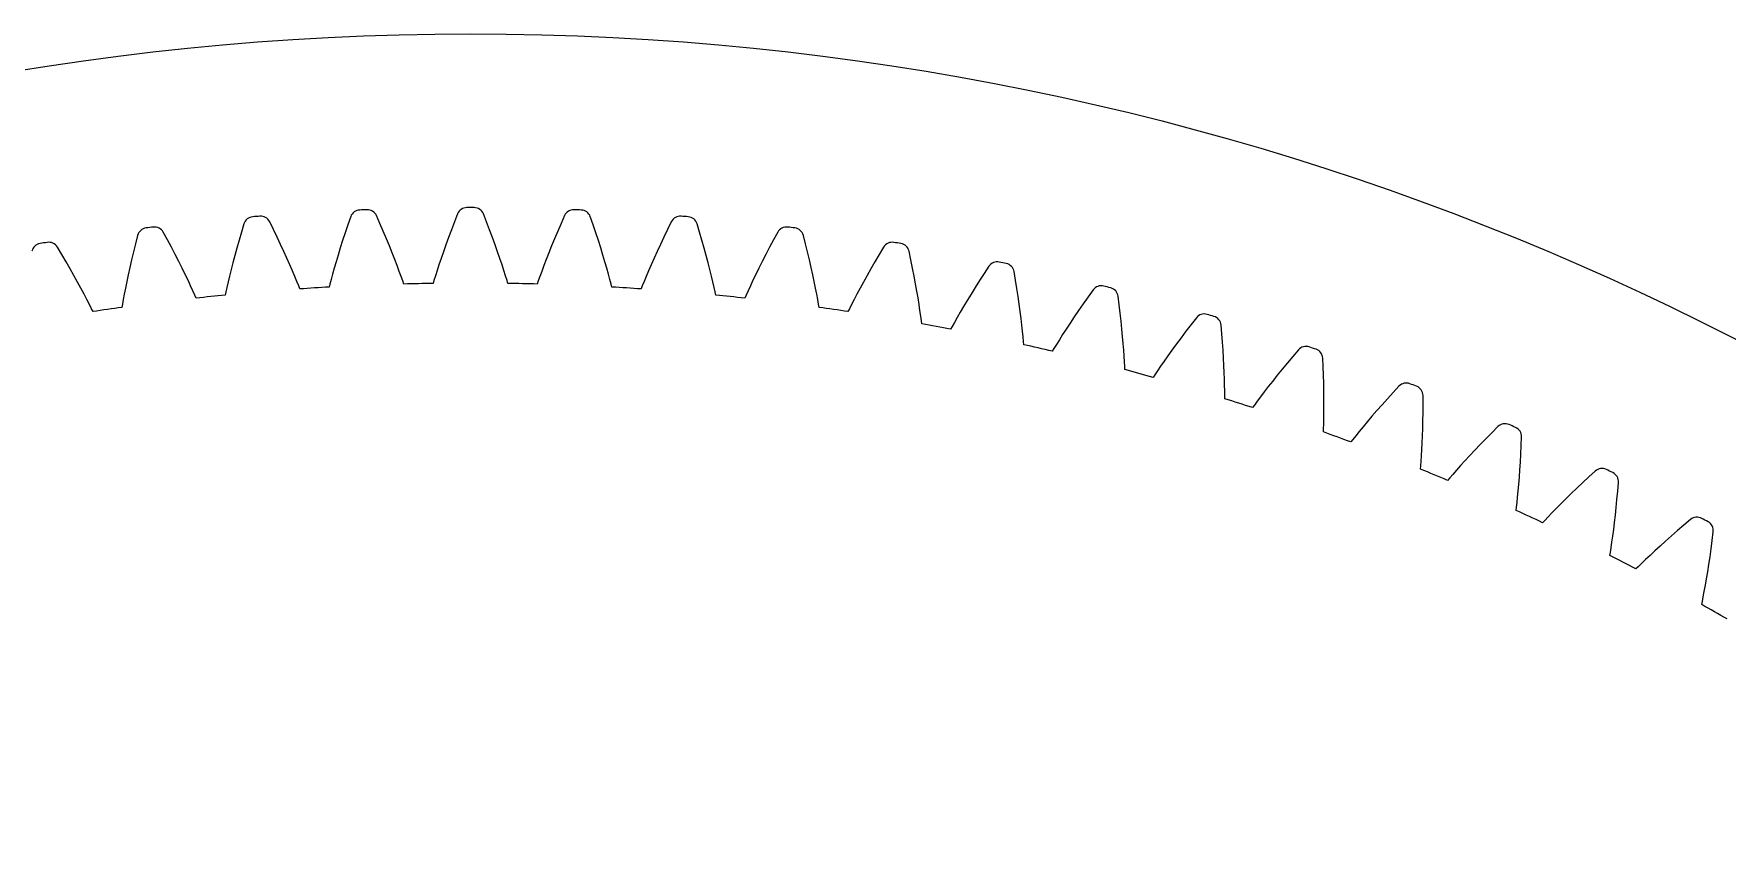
# Model space of a CAD drawing. Header units: millimetres. Extents: x -82 to 82, y -82 to 82.
# Drawn here: x -13 to 37.4, y 58.2 to 82.4 of the extents above; entities that cross this region are included whole.
import ezdxf

# ---------------------------------------------------------------- set-up
doc = ezdxf.new("R2010")
doc.units = ezdxf.units.MM

msp = doc.modelspace()

# ---------------------------------------------------------------- linework, layer by layer
at = {"layer": 'fixed_ring'}
for p, q in [((-6.747103, 76.768211), (-6.821227, 76.520166)), ((-5.866611, 76.599267), (-5.980551, 76.831729)), ((-3.653206, 76.736686), (-3.733354, 76.499127)), ((-3.568895, 76.981456), (-3.653206, 76.736686)), ((-2.696137, 76.776271), (-2.800373, 77.013243)), ((-2.596645, 76.546141), (-2.696137, 76.776271)), ((-0.478944, 76.822103), (-0.56884, 76.588059)), ((-0.38459, 77.06318), (-0.478944, 76.822103)), ((0.478944, 76.822103), (0.38459, 77.06318)), ((0.56884, 76.588059), (0.478944, 76.822103)), ((2.696137, 76.776271), (2.596645, 76.546141)), ((2.800373, 77.013243), (2.696137, 76.776271)), ((3.653206, 76.736686), (3.568895, 76.981456)), ((3.733354, 76.499127), (3.653206, 76.736686)), ((5.980551, 76.831729), (5.866611, 76.599267)), ((6.821227, 76.520166), (6.747103, 76.768211)), ((-9.977594, 76.172912), (-10.03785, 75.929546)), ((-9.913784, 76.423809), (-9.977594, 76.172912)), ((-9.027062, 76.291396), (-9.150511, 76.518951)), ((-8.908907, 76.070268), (-9.027062, 76.291396)), ((-6.891489, 76.279497), (-6.957173, 76.046836)), ((-6.821227, 76.520166), (-6.891489, 76.279497)), ((-5.757694, 76.373446), (-5.866611, 76.599267)), ((-5.654612, 76.154769), (-5.757694, 76.373446)), ((-3.808596, 76.269378), (-3.878917, 76.048121)), ((-3.733354, 76.499127), (-3.808596, 76.269378)), ((-2.502687, 76.323391), (-2.596645, 76.546141)), ((-2.414335, 76.108696), (-2.502687, 76.323391)), ((-0.653513, 76.361616), (-0.732917, 76.143453)), ((-0.56884, 76.588059), (-0.653513, 76.361616)), ((0.653513, 76.361616), (0.56884, 76.588059)), ((0.732917, 76.143453), (0.653513, 76.361616)), ((2.502687, 76.323391), (2.414335, 76.108696)), ((2.596645, 76.546141), (2.502687, 76.323391)), ((3.808596, 76.269378), (3.733354, 76.499127)), ((3.878917, 76.048121), (3.808596, 76.269378)), ((5.757694, 76.373446), (5.654612, 76.154769)), ((5.866611, 76.599267), (5.757694, 76.373446)), ((6.891489, 76.279497), (6.821227, 76.520166)), ((6.957173, 76.046836), (6.891489, 76.279497)), ((9.027062, 76.291396), (8.908907, 76.070268)), ((9.150511, 76.518951), (9.027062, 76.291396)), ((9.977594, 76.172912), (9.913784, 76.423809)), ((10.03785, 75.929546), (9.977594, 76.172912)), ((-12.172091, 75.853181), (-12.304838, 76.07544)), ((-12.044898, 75.637125), (-12.172091, 75.853181)), ((-10.093863, 75.694368), (-10.145673, 75.468059)), ((-10.03785, 75.929546), (-10.093863, 75.694368)), ((-8.796875, 75.856038), (-8.908907, 76.070268)), ((-8.691095, 75.649372), (-8.796875, 75.856038)), ((-7.01829, 75.822861), (-7.074834, 75.608415)), ((-6.957173, 76.046836), (-7.01829, 75.822861)), ((-5.557463, 75.943909), (-5.654612, 76.154769)), ((-5.466394, 75.741694), (-5.557463, 75.943909)), ((-5.381623, 75.549177), (-5.466394, 75.741694)), ((-3.944274, 75.836194), (-4.004581, 75.63467)), ((-3.878917, 76.048121), (-3.944274, 75.836194)), ((-2.331701, 75.902891), (-2.414335, 76.108696)), ((-2.254958, 75.707035), (-2.331701, 75.902891)), ((-2.184382, 75.52254), (-2.254958, 75.707035)), ((-0.875559, 75.735549), (-0.938451, 75.548295)), ((-0.806976, 75.934409), (-0.875559, 75.735549)), ((-0.732917, 76.143453), (-0.806976, 75.934409)), ((0.806976, 75.934409), (0.732917, 76.143453)), ((0.875559, 75.735549), (0.806976, 75.934409)), ((0.938451, 75.548295), (0.875559, 75.735549)), ((2.254958, 75.707035), (2.184382, 75.52254)), ((2.331701, 75.902891), (2.254958, 75.707035)), ((2.414335, 76.108696), (2.331701, 75.902891)), ((3.944274, 75.836194), (3.878917, 76.048121)), ((4.004581, 75.63467), (3.944274, 75.836194)), ((5.466394, 75.741694), (5.381623, 75.549177)), ((5.557463, 75.943909), (5.466394, 75.741694)), ((5.654612, 76.154769), (5.557463, 75.943909)), ((7.01829, 75.822861), (6.957173, 76.046836)), ((7.074834, 75.608415), (7.01829, 75.822861)), ((8.796875, 75.856038), (8.691095, 75.649372)), ((8.908907, 76.070268), (8.796875, 75.856038)), ((10.093863, 75.694368), (10.03785, 75.929546)), ((10.145673, 75.468059), (10.093863, 75.694368)), ((12.172091, 75.853181), (12.044898, 75.637125)), ((12.304838, 76.07544), (12.172091, 75.853181)), ((13.116914, 75.695518), (13.063527, 75.948837)), ((13.167062, 75.449869), (13.116914, 75.695518)), ((-11.924109, 75.427708), (-12.044898, 75.637125)), ((-11.809879, 75.22559), (-11.924109, 75.427708)), ((-11.702423, 75.031586), (-11.809879, 75.22559)), ((-10.193306, 75.25146), (-10.236765, 75.045644)), ((-10.145673, 75.468059), (-10.193306, 75.25146)), ((-8.591748, 75.451093), (-8.691095, 75.649372)), ((-8.499094, 75.262244), (-8.591748, 75.451093)), ((-8.413523, 75.084207), (-8.499094, 75.262244)), ((-7.173975, 75.212763), (-7.216275, 75.035026)), ((-7.126761, 75.404571), (-7.173975, 75.212763)), ((-7.074834, 75.608415), (-7.126761, 75.404571)), ((-5.303483, 75.367756), (-5.381623, 75.549177)), ((-5.232505, 75.199406), (-5.303483, 75.367756)), ((-5.16962, 75.0472), (-5.232505, 75.199406)), ((-4.10929, 75.26914), (-4.152865, 75.110325)), ((-4.059681, 75.444977), (-4.10929, 75.26914)), ((-4.004581, 75.63467), (-4.059681, 75.444977)), ((-2.120422, 75.3514), (-2.184382, 75.52254)), ((-2.063881, 75.196726), (-2.120422, 75.3514)), ((-2.016445, 75.064317), (-2.063881, 75.196726)), ((-1.045385, 75.21778), (-1.087309, 75.083524)), ((-0.995284, 75.374658), (-1.045385, 75.21778)), ((-0.938451, 75.548295), (-0.995284, 75.374658)), ((0.995284, 75.374658), (0.938451, 75.548295)), ((1.045385, 75.21778), (0.995284, 75.374658)), ((1.087309, 75.083524), (1.045385, 75.21778)), ((2.063881, 75.196726), (2.016445, 75.064317)), ((2.120422, 75.3514), (2.063881, 75.196726)), ((2.184382, 75.52254), (2.120422, 75.3514)), ((4.059681, 75.444977), (4.004581, 75.63467)), ((4.10929, 75.26914), (4.059681, 75.444977)), ((4.152865, 75.110325), (4.10929, 75.26914)), ((5.232505, 75.199406), (5.16962, 75.0472)), ((5.303483, 75.367756), (5.232505, 75.199406)), ((5.381623, 75.549177), (5.303483, 75.367756)), ((7.126761, 75.404571), (7.074834, 75.608415)), ((7.173975, 75.212763), (7.126761, 75.404571)), ((7.216275, 75.035026), (7.173975, 75.212763)), ((8.499094, 75.262244), (8.413523, 75.084207)), ((8.591748, 75.451093), (8.499094, 75.262244)), ((8.691095, 75.649372), (8.591748, 75.451093)), ((10.193306, 75.25146), (10.145673, 75.468059)), ((10.236765, 75.045644), (10.193306, 75.25146)), ((11.809879, 75.22559), (11.702423, 75.031586)), ((11.924109, 75.427708), (11.809879, 75.22559)), ((12.044898, 75.637125), (11.924109, 75.427708)), ((13.213308, 75.212578), (13.167062, 75.449869)), ((13.255722, 74.984322), (13.213308, 75.212578)), ((15.296324, 75.285373), (15.160311, 75.074758)), ((15.438142, 75.501956), (15.296324, 75.285373)), ((16.233825, 75.0888), (16.190951, 75.344109)), ((-11.602044, 74.846727), (-11.702423, 75.031586)), ((-11.509189, 74.672379), (-11.602044, 74.846727)), ((-11.424551, 74.510465), (-11.509189, 74.672379)), ((-10.310931, 74.672715), (-10.341243, 74.510845)), ((-10.276012, 74.852049), (-10.310931, 74.672715)), ((-10.236765, 75.045644), (-10.276012, 74.852049)), ((-8.335649, 74.918934), (-8.413523, 75.084207)), ((-8.266528, 74.769458), (-8.335649, 74.918934)), ((-8.20832, 74.641418), (-8.266528, 74.769458)), ((-7.283943, 74.737286), (-7.304425, 74.643455)), ((-7.25325, 74.874546), (-7.283943, 74.737286)), ((-7.216275, 75.035026), (-7.25325, 74.874546)), ((-5.116753, 74.916865), (-5.16962, 75.0472)), ((-5.081107, 74.827684), (-5.116753, 74.916865)), ((-4.189205, 74.974451), (-4.213546, 74.881547)), ((-4.152865, 75.110325), (-4.189205, 74.974451)), ((-1.984515, 74.97374), (-2.016445, 75.064317)), ((-1.087309, 75.083524), (-1.115469, 74.991704)), ((1.115469, 74.991704), (1.087309, 75.083524)), ((2.016445, 75.064317), (1.984515, 74.97374)), ((4.189205, 74.974451), (4.152865, 75.110325)), ((4.213546, 74.881547), (4.189205, 74.974451)), ((5.116753, 74.916865), (5.081107, 74.827684)), ((5.16962, 75.0472), (5.116753, 74.916865)), ((7.25325, 74.874546), (7.216275, 75.035026)), ((7.283943, 74.737286), (7.25325, 74.874546)), ((7.304425, 74.643455), (7.283943, 74.737286)), ((8.266528, 74.769458), (8.20832, 74.641418)), ((8.335649, 74.918934), (8.266528, 74.769458)), ((8.413523, 75.084207), (8.335649, 74.918934)), ((10.276012, 74.852049), (10.236765, 75.045644)), ((10.310931, 74.672715), (10.276012, 74.852049)), ((10.341243, 74.510845), (10.310931, 74.672715)), ((11.509189, 74.672379), (11.424551, 74.510465)), ((11.602044, 74.846727), (11.509189, 74.672379)), ((11.702423, 75.031586), (11.602044, 74.846727)), ((13.294363, 74.765938), (13.255722, 74.984322)), ((13.329279, 74.558503), (13.294363, 74.765938)), ((14.908486, 74.673286), (14.793105, 74.483889)), ((15.030971, 74.870511), (14.908486, 74.673286)), ((15.160311, 75.074758), (15.030971, 74.870511)), ((16.273778, 74.841289), (16.233825, 75.0888)), ((16.310179, 74.602289), (16.273778, 74.841289)), ((18.545071, 74.799479), (18.394423, 74.588941)), ((-11.349312, 74.363972), (-11.424551, 74.510465)), ((-11.285863, 74.238448), (-11.349312, 74.363972)), ((-11.242974, 74.152515), (-11.285863, 74.238448)), ((-10.366238, 74.372434), (-10.382824, 74.277836)), ((-10.341243, 74.510845), (-10.366238, 74.372434)), ((-8.169019, 74.553787), (-8.20832, 74.641418)), ((8.20832, 74.641418), (8.169019, 74.553787)), ((10.366238, 74.372434), (10.341243, 74.510845)), ((10.382824, 74.277836), (10.366238, 74.372434)), ((11.285863, 74.238448), (11.242974, 74.152515)), ((11.349312, 74.363972), (11.285863, 74.238448)), ((11.424551, 74.510465), (11.349312, 74.363972)), ((13.360493, 74.363451), (13.329279, 74.558503)), ((13.387971, 74.182828), (13.360493, 74.363451)), ((13.411567, 74.019843), (13.387971, 74.182828)), ((14.685172, 74.303336), (14.585191, 74.132974)), ((14.793105, 74.483889), (14.685172, 74.303336)), ((16.343123, 74.372475), (16.310179, 74.602289)), ((16.372707, 74.152681), (16.343123, 74.372475)), ((16.399021, 73.94398), (16.372707, 74.152681)), ((18.112153, 74.185399), (17.981623, 73.993404)), ((18.249823, 74.384127), (18.112153, 74.185399)), ((18.394423, 74.588941), (18.249823, 74.384127)), ((19.323, 74.353793), (19.290714, 74.610656)), ((19.352691, 74.104843), (19.323, 74.353793)), ((13.430821, 73.880517), (13.411567, 74.019843)), ((13.443484, 73.785315), (13.430821, 73.880517)), ((14.344124, 73.708642), (14.29772, 73.624556)), ((14.412706, 73.831437), (14.344124, 73.708642)), ((14.493935, 73.974696), (14.412706, 73.831437)), ((14.585191, 74.132974), (14.493935, 73.974696)), ((16.422147, 73.747805), (16.399021, 73.94398)), ((16.442138, 73.5662), (16.422147, 73.747805)), ((17.858513, 73.808937), (17.743211, 73.632999)), ((17.981623, 73.993404), (17.858513, 73.808937)), ((19.379184, 73.864543), (19.352691, 74.104843)), ((19.402603, 73.633563), (19.379184, 73.864543)), ((19.423078, 73.412735), (19.402603, 73.633563)), ((21.461096, 73.765075), (21.308155, 73.566411)), ((21.620315, 73.969207), (21.461096, 73.765075)), ((22.379162, 73.491755), (22.357518, 73.749732)), ((16.458979, 73.402379), (16.442138, 73.5662)), ((16.472458, 73.262377), (16.458979, 73.402379)), ((16.481176, 73.166733), (16.472458, 73.262377)), ((17.451477, 73.172763), (17.377878, 73.052907)), ((17.538556, 73.312542), (17.451477, 73.172763)), ((17.636275, 73.466913), (17.538556, 73.312542)), ((17.743211, 73.632999), (17.636275, 73.466913)), ((19.440745, 73.203124), (19.423078, 73.412735)), ((19.455745, 73.006161), (19.440745, 73.203124)), ((21.024038, 73.187106), (20.89341, 73.007884)), ((21.162391, 73.373542), (21.024038, 73.187106)), ((21.308155, 73.566411), (21.162391, 73.373542)), ((22.39854, 73.24179), (22.379162, 73.491755)), ((22.41508, 73.0006), (22.39854, 73.24179)), ((17.377878, 73.052907), (17.32804, 72.97081)), ((19.468214, 72.823886), (19.455745, 73.006161)), ((19.47827, 72.659509), (19.468214, 72.823886)), ((19.485953, 72.519069), (19.47827, 72.659509)), ((20.657228, 72.675336), (20.553213, 72.525135)), ((20.770936, 72.836861), (20.657228, 72.675336)), ((20.89341, 73.007884), (20.770936, 72.836861)), ((22.428933, 72.76885), (22.41508, 73.0006)), ((22.440265, 72.547365), (22.428933, 72.76885)), ((24.491103, 72.815182), (24.330083, 72.623009)), ((24.658622, 73.012561), (24.491103, 72.815182)), ((25.397089, 72.504157), (25.386125, 72.762808)), ((19.490711, 72.423147), (19.485953, 72.519069)), ((20.381943, 72.272361), (20.328754, 72.192394)), ((20.460431, 72.389074), (20.381943, 72.272361)), ((20.553213, 72.525135), (20.460431, 72.389074)), ((22.449256, 72.337203), (22.440265, 72.547365)), ((22.456103, 72.139788), (22.449256, 72.337203)), ((22.461028, 71.957154), (22.456103, 72.139788)), ((24.030533, 72.255769), (23.89261, 72.082098)), ((24.176473, 72.436328), (24.030533, 72.255769)), ((24.330083, 72.623009), (24.176473, 72.436328)), ((25.406121, 72.253604), (25.397089, 72.504157)), ((25.41268, 72.011938), (25.406121, 72.253604)), ((22.464283, 71.792501), (22.461028, 71.957154)), ((22.466156, 71.651864), (22.464283, 71.792501)), ((22.466946, 71.555827), (22.466156, 71.651864)), ((23.642888, 71.759595), (23.532755, 71.61382)), ((23.763174, 71.916282), (23.642888, 71.759595)), ((23.89261, 72.082098), (23.763174, 71.916282)), ((25.416945, 71.779813), (25.41268, 72.011938)), ((25.419114, 71.558048), (25.416945, 71.779813)), ((27.479267, 71.740886), (27.310443, 71.555531)), ((27.6548, 71.931173), (27.479267, 71.740886)), ((28.371627, 71.392687), (28.371361, 71.65157)), ((23.351185, 71.36834), (23.294737, 71.290639)), ((23.43443, 71.481709), (23.351185, 71.36834)), ((23.532755, 71.61382), (23.43443, 71.481709)), ((25.415469, 70.967483), (25.418095, 71.150166)), ((25.418095, 71.150166), (25.419412, 71.347695)), ((25.419412, 71.347695), (25.419114, 71.558048)), ((26.995973, 71.200984), (26.850991, 71.033161)), ((27.149249, 71.375358), (26.995973, 71.200984)), ((27.310443, 71.555531), (27.149249, 71.375358)), ((28.366863, 70.900244), (28.370296, 71.141975)), ((28.370296, 71.141975), (28.371627, 71.392687)), ((25.404796, 70.566255), (25.407976, 70.662243)), ((25.407976, 70.662243), (25.411917, 70.802837)), ((25.411917, 70.802837), (25.415469, 70.967483)), ((26.588155, 70.721253), (26.472091, 70.580154)), ((26.714813, 70.872835), (26.588155, 70.721253)), ((26.850991, 71.033161), (26.714813, 70.872835)), ((28.354534, 70.446476), (28.361531, 70.668141)), ((28.361531, 70.668141), (28.366863, 70.900244)), ((30.60373, 70.726893), (30.420483, 70.544022)), ((26.280532, 70.342387), (26.220922, 70.267085)), ((26.368391, 70.452219), (26.280532, 70.342387)), ((26.472091, 70.580154), (26.368391, 70.452219)), ((28.33666, 70.038984), (28.346139, 70.23629)), ((28.346139, 70.23629), (28.354534, 70.446476)), ((30.075642, 70.192444), (29.915291, 70.024553)), ((30.244144, 70.365802), (30.075642, 70.192444)), ((30.420483, 70.544022), (30.244144, 70.365802)), ((31.286001, 69.908801), (31.297691, 70.159243)), ((31.297691, 70.159243), (31.308124, 70.417917)), ((28.306387, 69.551896), (28.316134, 69.692208)), ((28.316134, 69.692208), (28.326487, 69.856566)), ((28.326487, 69.856566), (28.33666, 70.038984)), ((29.62081, 69.708304), (29.487996, 69.562085)), ((29.763497, 69.862865), (29.62081, 69.708304)), ((29.915291, 70.024553), (29.763497, 69.862865)), ((31.257663, 69.435734), (31.272581, 69.667418)), ((31.272581, 69.667418), (31.286001, 69.908801)), ((28.299243, 69.456122), (28.306387, 69.551896)), ((29.16498, 69.196255), (29.102308, 69.123481)), ((29.257302, 69.302363), (29.16498, 69.196255)), ((29.366201, 69.425903), (29.257302, 69.302363)), ((29.487996, 69.562085), (29.366201, 69.425903)), ((31.224437, 69.004888), (31.241512, 69.214548)), ((31.241512, 69.214548), (31.257663, 69.435734)), ((33.309727, 69.226635), (33.126173, 69.055854)), ((33.500374, 69.401777), (33.309727, 69.226635)), ((31.171974, 68.46251), (31.18911, 68.626301)), ((31.18911, 68.626301), (31.206813, 68.808142)), ((31.206813, 68.808142), (31.224437, 69.004888)), ((32.783499, 68.728487), (32.625153, 68.573209)), ((32.950651, 68.889608), (32.783499, 68.728487)), ((33.126173, 69.055854), (32.950651, 68.889608)), ((34.148255, 68.556189), (34.170284, 68.805934)), ((34.170284, 68.805934), (34.191398, 69.063956)), ((31.145341, 68.227324), (31.156436, 68.322721)), ((31.156436, 68.322721), (31.171974, 68.46251)), ((32.210139, 68.153039), (32.096228, 68.034105)), ((32.337458, 68.284072), (32.210139, 68.153039)), ((32.4762, 68.424677), (32.337458, 68.284072)), ((32.625153, 68.573209), (32.4762, 68.424677)), ((34.100391, 68.084697), (34.124871, 68.315567)), ((34.124871, 68.315567), (34.148255, 68.556189)), ((31.999599, 67.931903), (31.933974, 67.861781)), ((32.096228, 68.034105), (31.999599, 67.931903)), ((34.02365, 67.459743), (34.049389, 67.655592)), ((34.049389, 67.655592), (34.075113, 67.864367)), ((34.075113, 67.864367), (34.100391, 68.084697)), ((35.951607, 67.627925), (35.769365, 67.469074)), ((36.142061, 67.790975), (35.951607, 67.627925)), ((36.339783, 67.958089), (36.142061, 67.790975)), ((36.984498, 67.335071), (37.016256, 67.592)), ((33.953256, 66.976818), (33.974557, 67.115846)), ((33.974557, 67.115846), (33.998447, 67.278788)), ((33.998447, 67.278788), (34.02365, 67.459743)), ((35.43107, 67.166397), (35.276106, 67.024148)), ((35.595697, 67.314999), (35.43107, 67.166397)), ((35.769365, 67.469074), (35.595697, 67.314999)), ((36.918859, 66.846999), (36.952167, 67.086449)), ((36.952167, 67.086449), (36.984498, 67.335071)), ((33.938228, 66.881961), (33.953256, 66.976818)), ((34.880317, 66.649612), (34.779548, 66.55149)), ((34.999046, 66.763737), (34.880317, 66.649612)), ((35.131671, 66.889396), (34.999046, 66.763737)), ((35.276106, 67.024148), (35.131671, 66.889396)), ((36.850498, 66.398241), (36.884859, 66.617339)), ((36.884859, 66.617339), (36.918859, 66.846999)), ((34.779548, 66.55149), (34.711081, 66.48414)), ((36.782357, 65.996089), (36.816169, 66.190707)), ((36.816169, 66.190707), (36.850498, 66.398241)), ((36.692067, 65.516487), (36.719095, 65.654515)), ((36.719095, 65.654515), (36.749699, 65.816331)), ((36.749699, 65.816331), (36.782357, 65.996089)), ((36.673132, 65.422331), (36.692067, 65.516487))]:
    msp.add_line(p, q, dxfattribs=at)
for centre, radius, start, end in [((-3.286651, 76.879779), 0.3, 92.447934, 160.188633), ((0, 0), 77.25, 92.288908, 92.447934), ((-3.073256, 76.888605), 0.3, 24.548209, 92.288908), ((-0.106789, 76.949926), 0.3, 90.079513, 157.820212), ((0, 0), 77.25, 89.920487, 90.079513), ((0.106789, 76.949926), 0.3, 22.179788, 89.920487), ((3.073256, 76.888605), 0.3, 87.711092, 155.451791), ((0, 0), 77.25, 87.552066, 87.711092), ((3.286651, 76.879779), 0.3, 19.811367, 87.552066), ((0, 0), 77.25, 97.02575, 97.184776), ((-9.41217, 76.372204), 0.3, 29.285051, 97.02575), ((-6.460899, 76.678284), 0.3, 94.816355, 162.557054), ((0, 0), 77.25, 94.657329, 94.816355), ((-6.248051, 76.695921), 0.3, 26.91663, 94.657329), ((6.248051, 76.695921), 0.3, 85.342671, 153.08337), ((0, 0), 77.25, 85.183645, 85.342671), ((6.460899, 76.678284), 0.3, 17.442946, 85.183645), ((9.41217, 76.372204), 0.3, 82.97425, 150.714949), ((0, 0), 77.25, 82.815224, 82.97425), ((-12.770874, 75.882852), 0.3, 99.553197, 167.293896), ((0, 0), 77.25, 99.394171, 99.553197), ((-12.560209, 75.918006), 0.3, 31.653472, 99.394171), ((-9.624107, 76.345786), 0.3, 97.184776, 164.925475), ((9.624107, 76.345786), 0.3, 15.074525, 82.815224), ((12.560209, 75.918006), 0.3, 80.605829, 148.346528), ((0, 0), 77.25, 80.446803, 80.605829), ((12.770874, 75.882852), 0.3, 12.706104, 80.446803), ((15.686789, 75.334103), 0.3, 78.237408, 145.978107), ((0, 0), 77.25, 78.078381, 78.237408), ((15.895821, 75.290274), 0.3, 10.337683, 78.078381), ((0, 0), 75, 95.589029, 96.253076), ((0, 0), 75, 93.220608, 93.884655), ((0, 0), 75, 90.852187, 91.516234), ((0, 0), 75, 88.483766, 89.147813), ((0, 0), 75, 86.115345, 86.779392), ((0, 0), 75, 83.746924, 84.410971), ((18.786569, 74.621494), 0.3, 75.868987, 143.609686), ((0, 0), 77.25, 75.70996, 75.868987), ((18.993611, 74.569064), 0.3, 7.969262, 75.70996), ((0, 0), 75, 97.95745, 98.621498), ((0, 0), 75, 81.378502, 82.04255), ((0, 0), 75, 79.010081, 79.674129), ((21.854252, 73.781394), 0.3, 73.500566, 141.241265), ((0, 0), 77.25, 73.341539, 73.500566), ((22.058951, 73.720453), 0.3, 5.600841, 73.341539), ((0, 0), 75, 76.64166, 77.305708), ((24.884597, 72.815241), 0.3, 71.132145, 138.872844), ((0, 0), 77.25, 70.973118, 71.132145), ((25.086603, 72.745892), 0.3, 3.23242, 70.973118), ((0, 0), 75, 74.273239, 74.937287), ((27.872428, 71.724684), 0.3, 68.763724, 136.504422), ((0, 0), 77.25, 68.604697, 68.763724), ((28.071395, 71.647047), 0.3, 0.863999, 68.604697), ((0, 0), 75, 71.904818, 72.568866), ((30.812639, 70.511586), 0.3, 66.395303, 134.136001), ((0, 0), 77.25, 66.236276, 66.395303), ((31.008227, 70.425793), 0.3, 358.495578, 66.236276), ((0, 0), 75, 69.536397, 70.200445), ((0, 0), 75, 67.167976, 67.832024), ((33.700207, 69.178021), 0.3, 64.026882, 131.76758), ((0, 0), 77.25, 63.867855, 64.026882), ((33.892083, 69.084218), 0.3, 356.127156, 63.867855), ((0, 0), 75, 64.799555, 65.463603), ((36.530199, 67.726266), 0.3, 61.658461, 129.399159), ((0, 0), 77.25, 61.499434, 61.658461), ((36.718035, 67.624614), 0.3, 353.758735, 61.499434), ((0, 0), 75, 62.431134, 63.095182), ((0, 0), 75, 60.062713, 60.726761)]:
    msp.add_arc(centre, radius, start, end, dxfattribs=at)
at = {"layer": 'outer'}
msp.add_circle((0, 0), 82.428227, dxfattribs=at)

doc.saveas('drawing.dxf')
